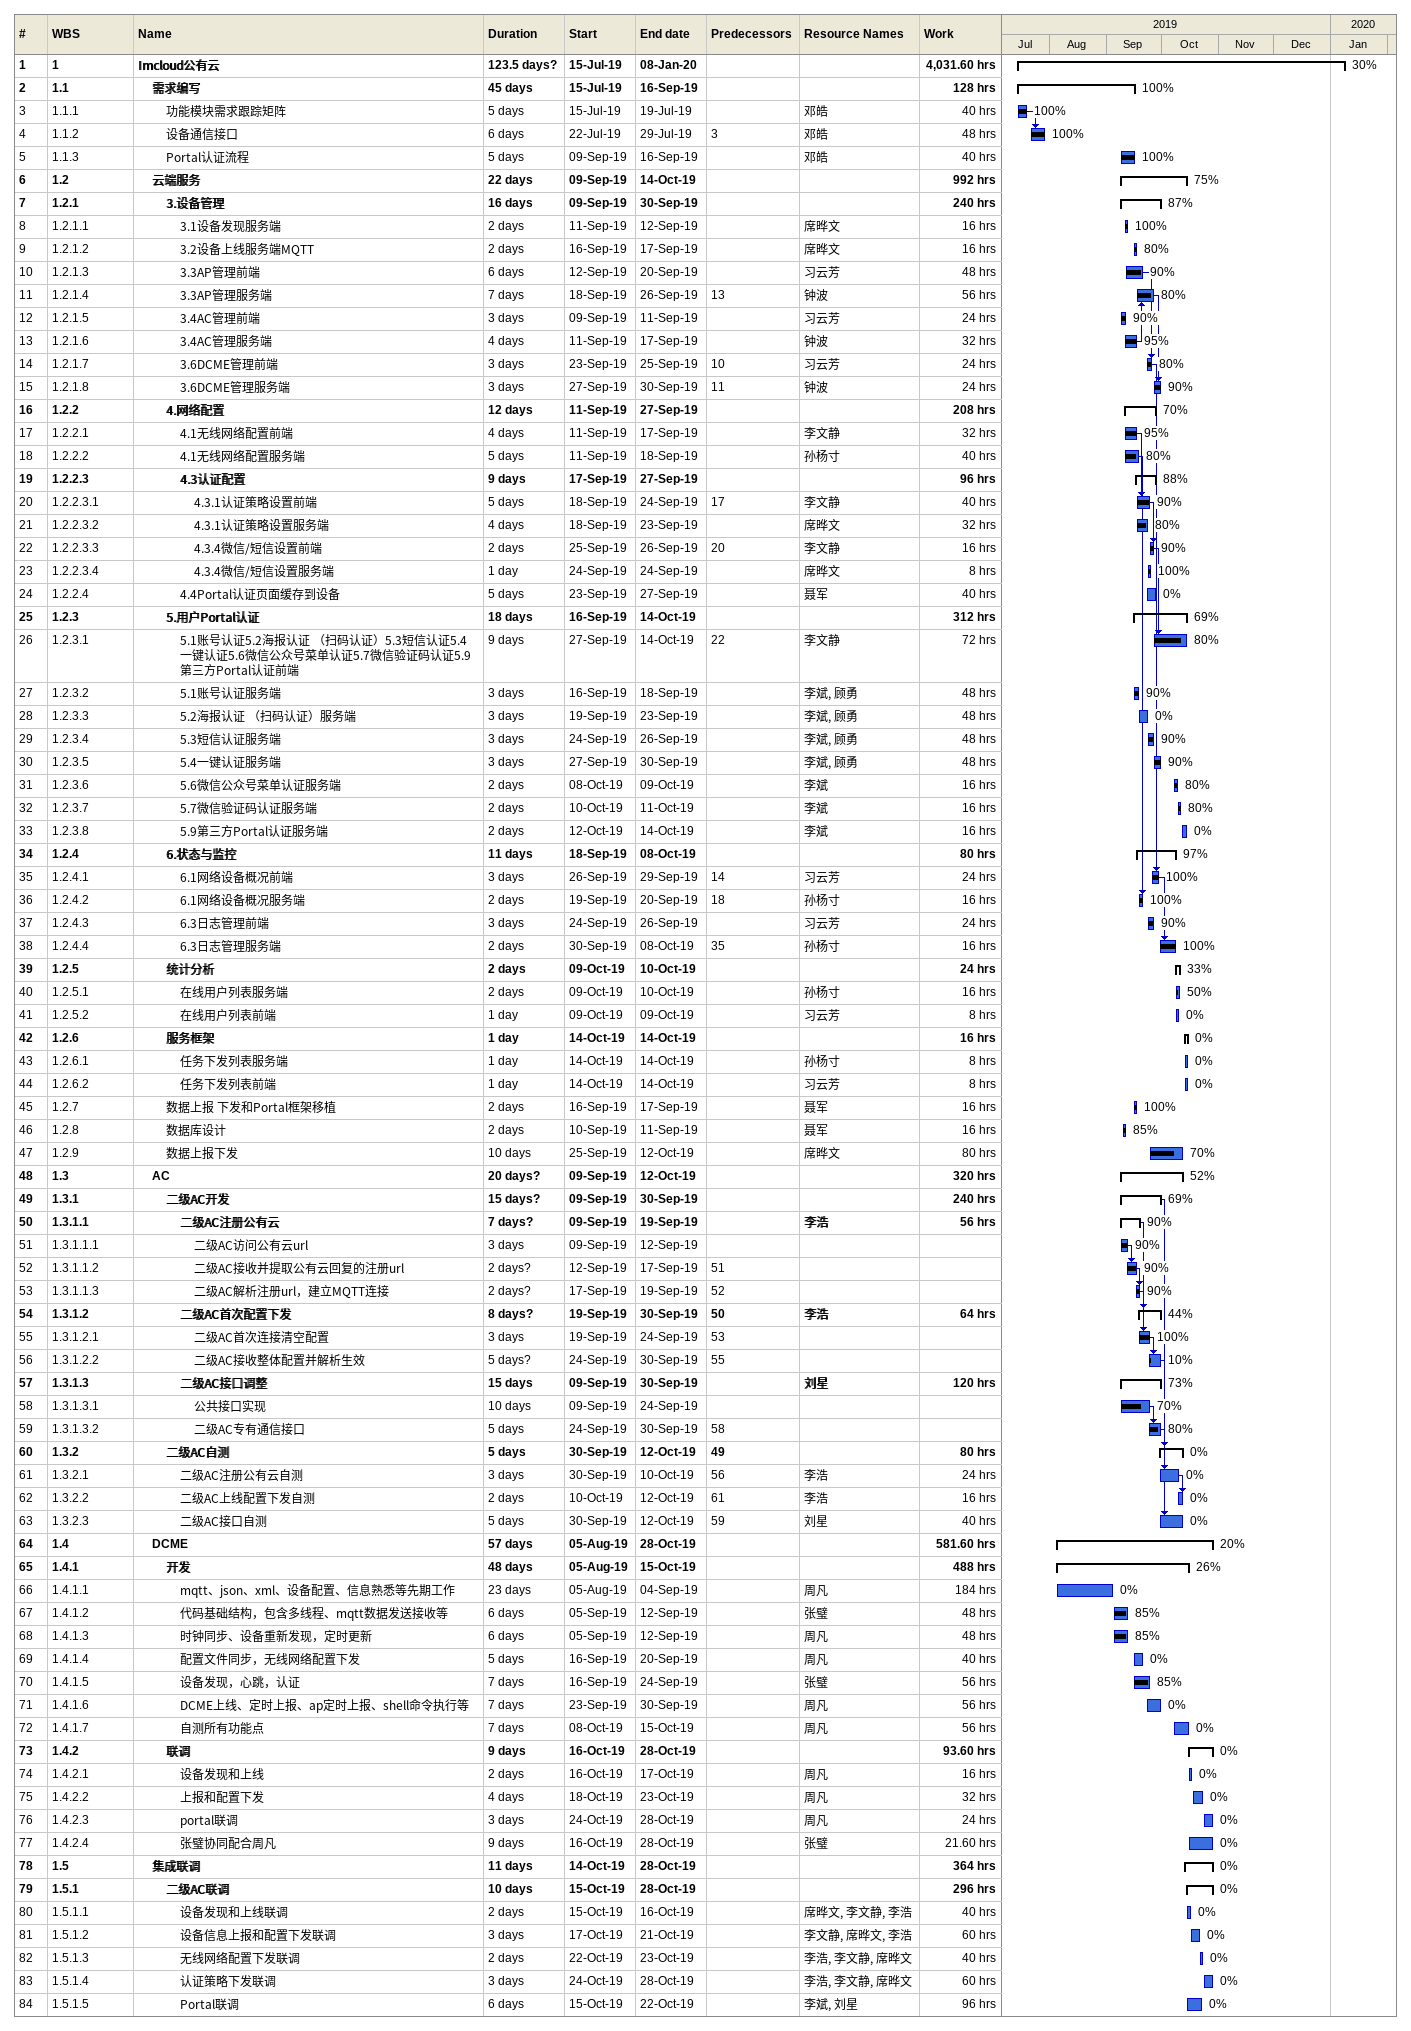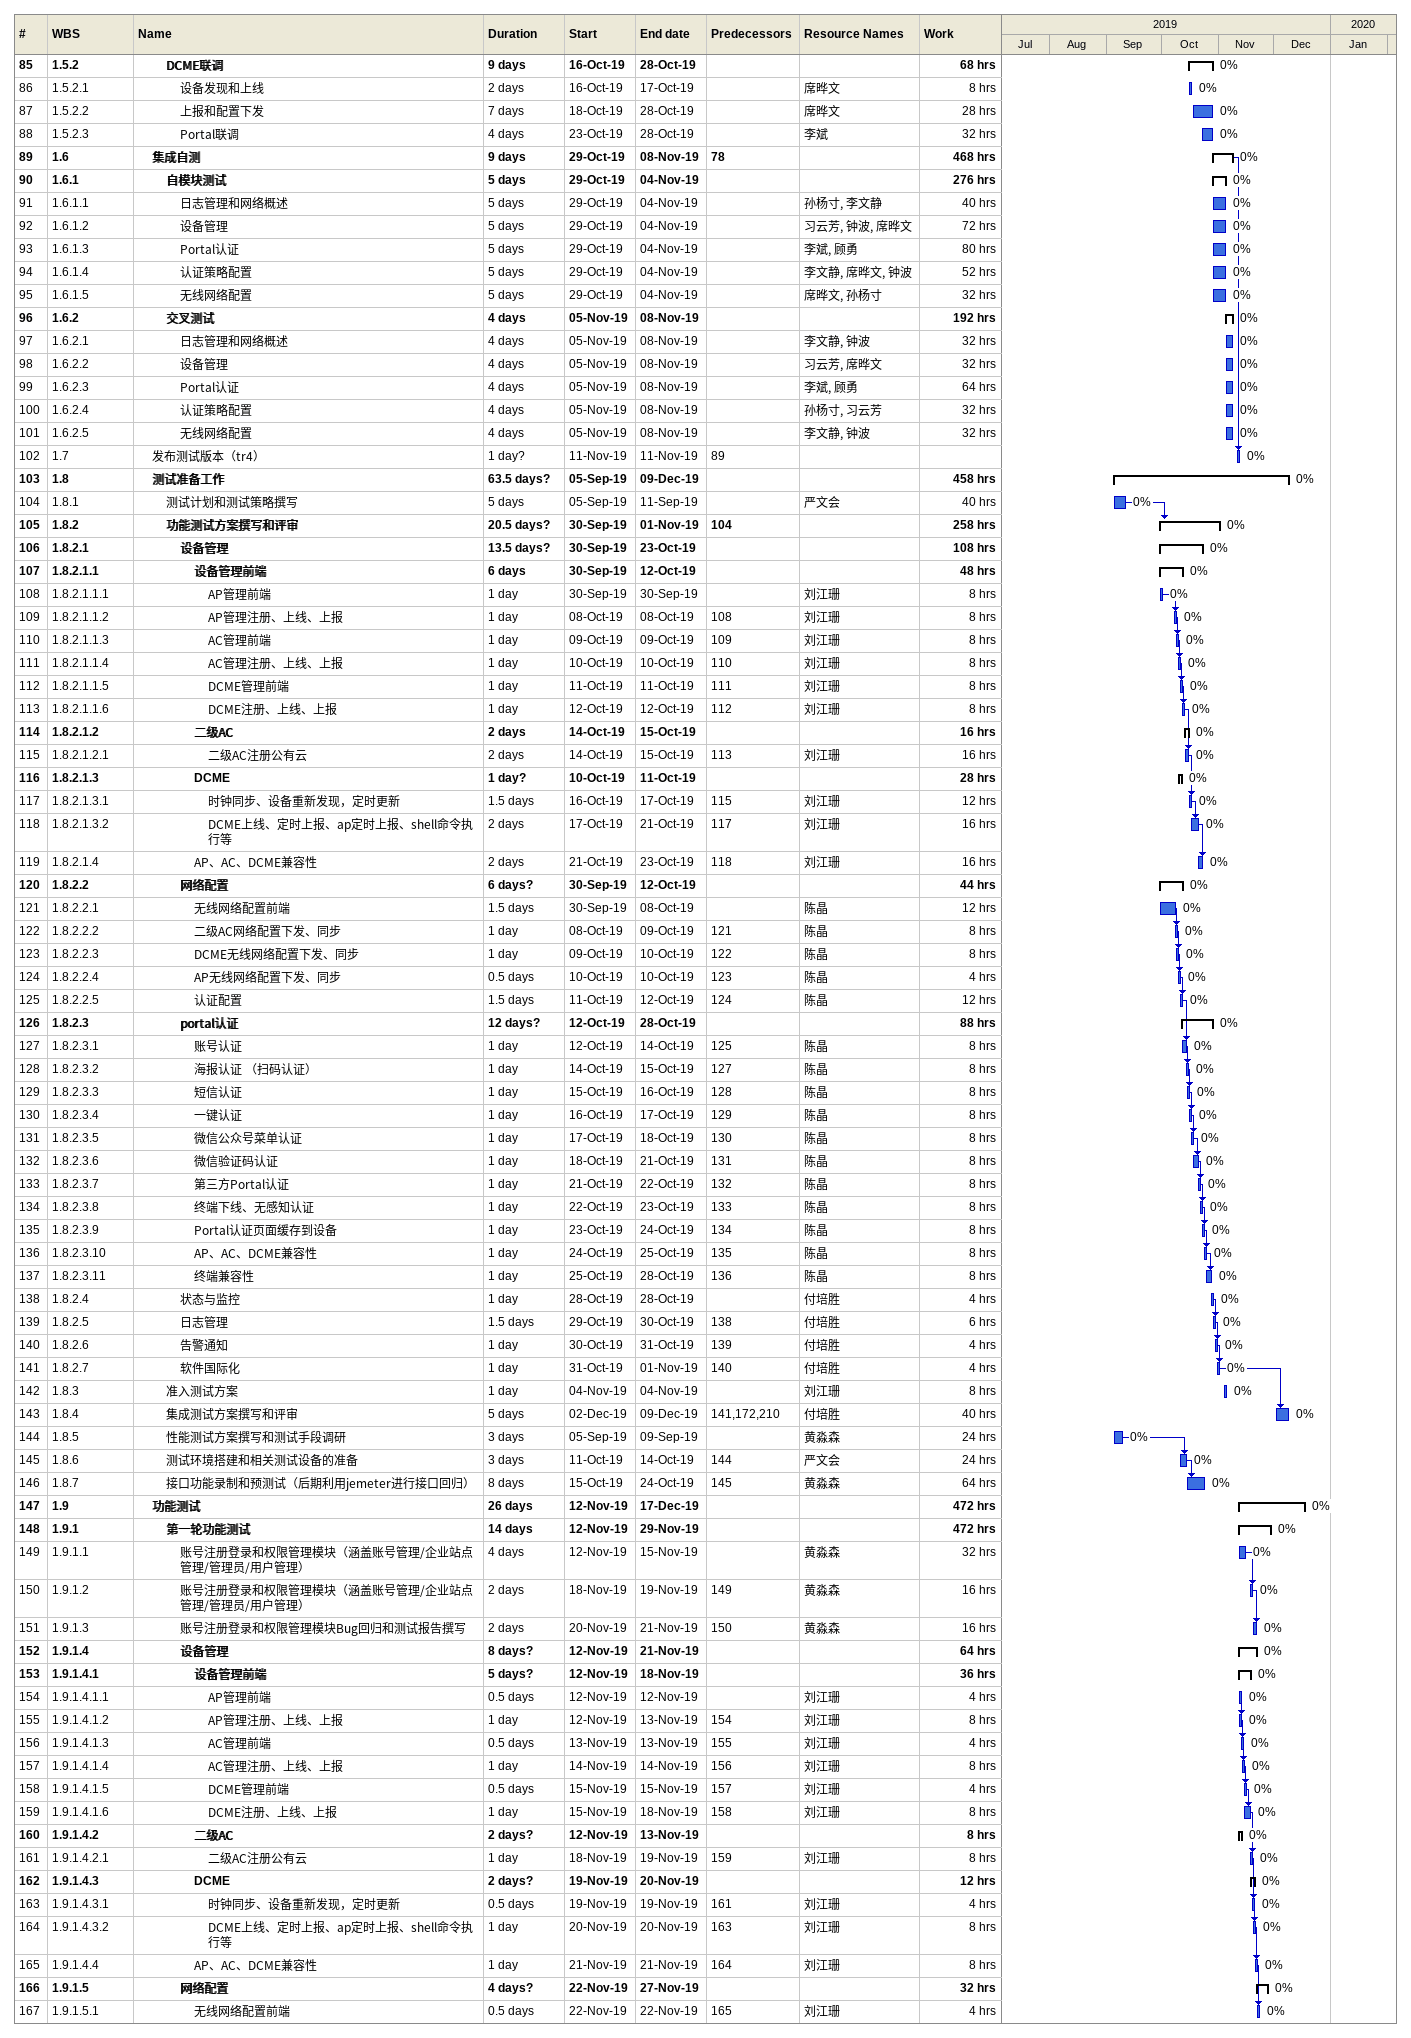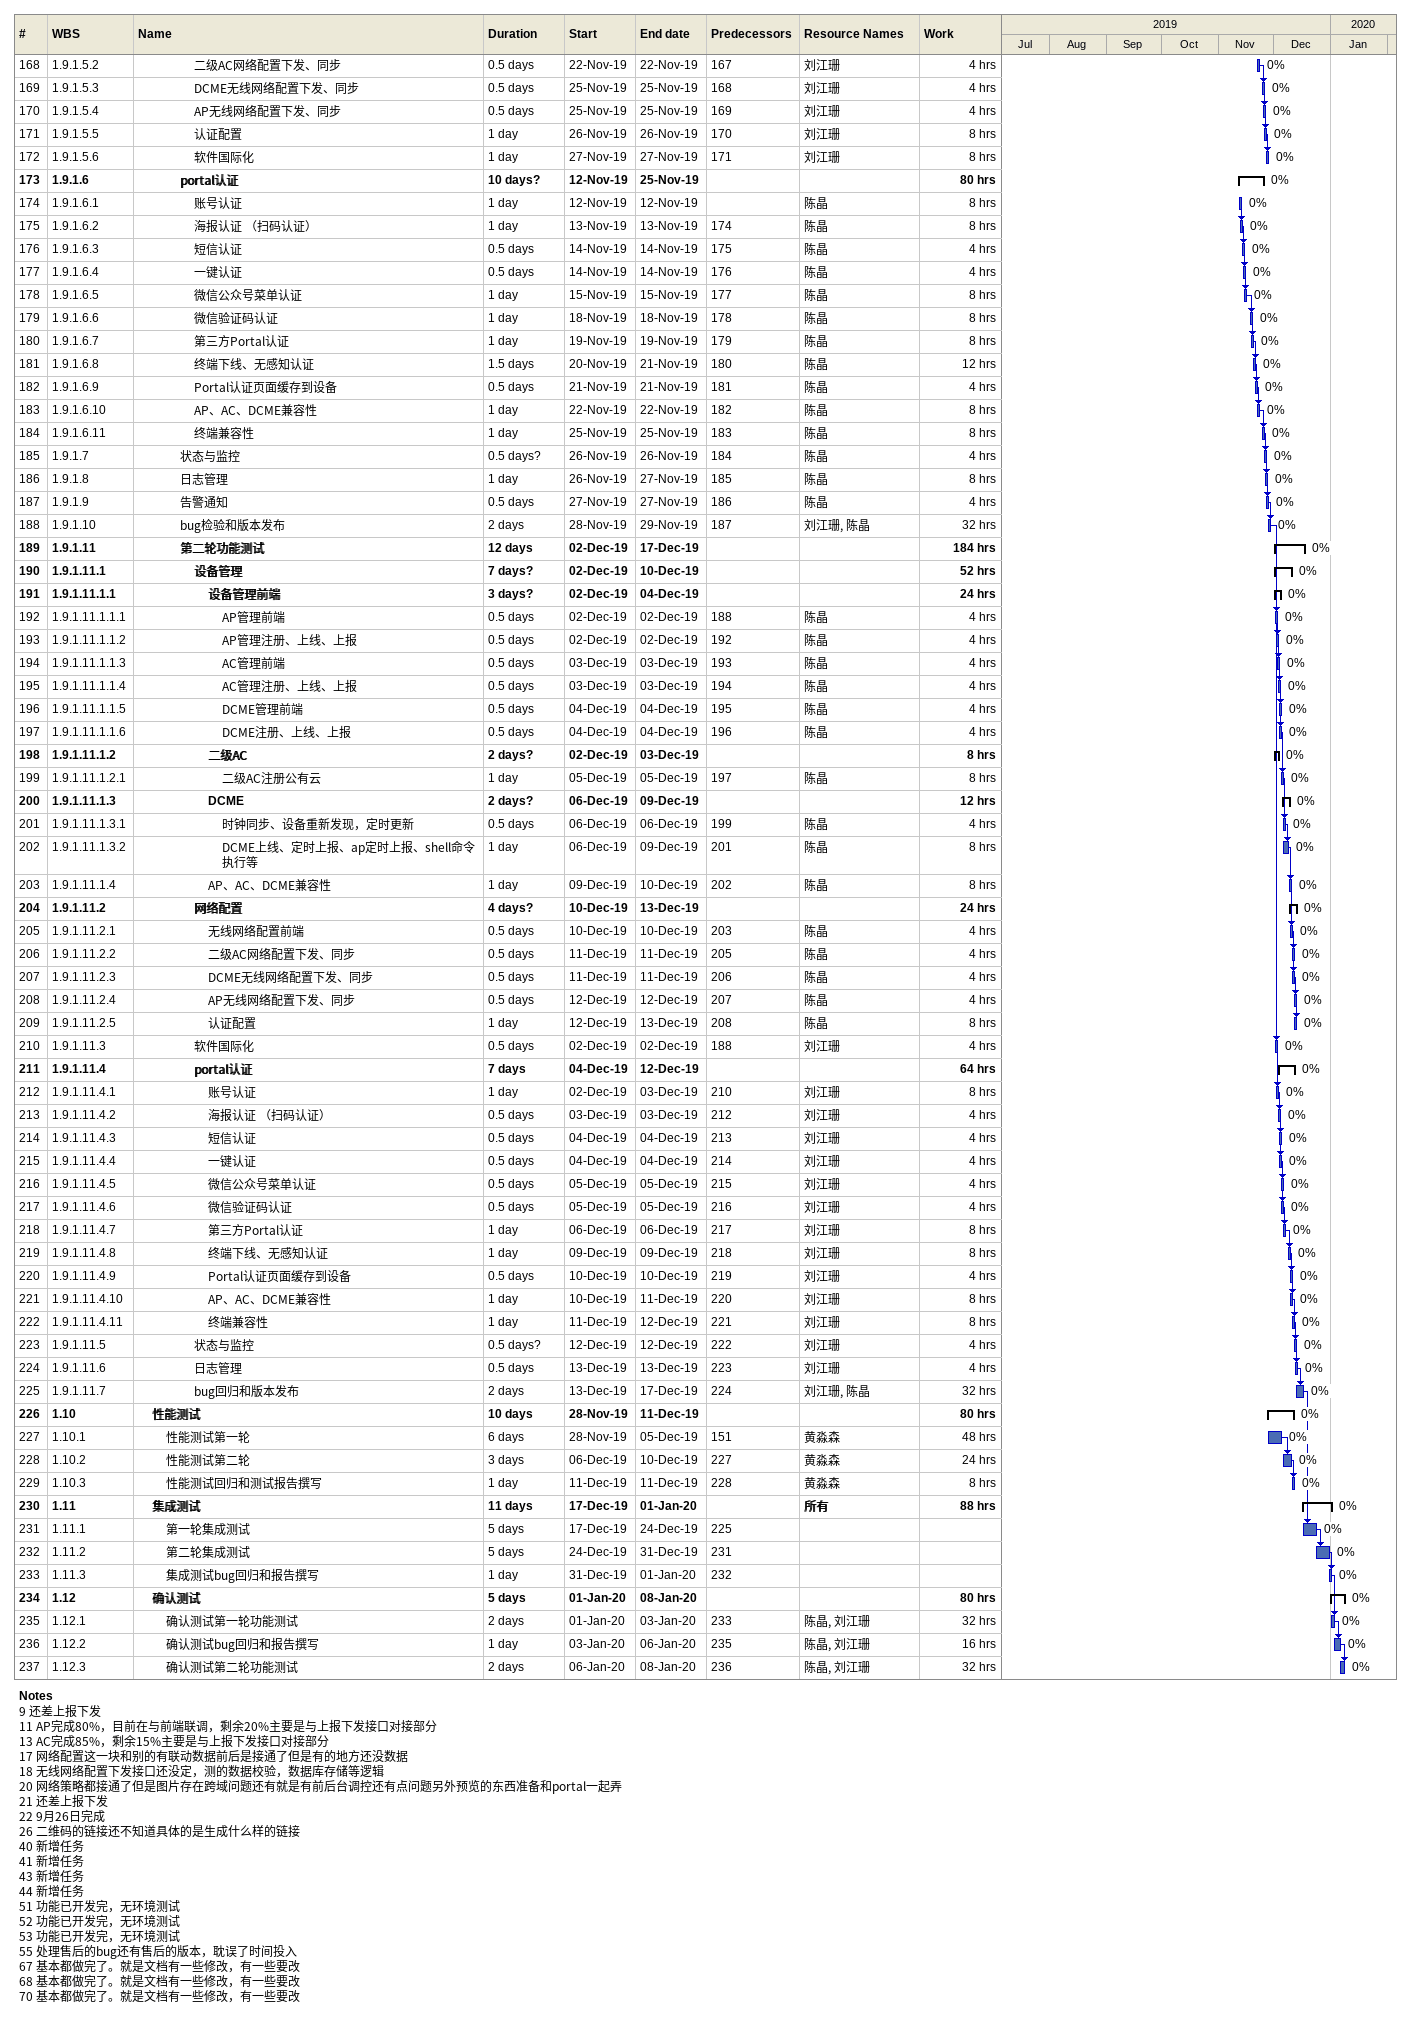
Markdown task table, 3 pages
| ID | WBS | Task | Duration | Start | Finish | Predecessors | Resources | % complete | Work (h) |
|---|---|---|---|---|---|---|---|---|---|
| 1 | 1 | **Imcloud公有云** | 123.5d? | 2019-07-15 | 2020-01-08 |  |  | 30 | 4031.60 |
| 2 | 1.1 | **需求编写** | 45d | 2019-07-15 | 2019-09-16 |  |  | 100 | 128 |
| 3 | 1.1.1 | 功能模块需求跟踪矩阵 | 5d | 2019-07-15 | 2019-07-19 |  | 邓皓 | 100 | 40 |
| 4 | 1.1.2 | 设备通信接口 | 6d | 2019-07-22 | 2019-07-29 | 3 | 邓皓 | 100 | 48 |
| 5 | 1.1.3 | Portal认证流程 | 5d | 2019-09-09 | 2019-09-16 |  | 邓皓 | 100 | 40 |
| 6 | 1.2 | **云端服务** | 22d | 2019-09-09 | 2019-10-14 |  |  | 75 | 992 |
| 7 | 1.2.1 | **3.设备管理** | 16d | 2019-09-09 | 2019-09-30 |  |  | 87 | 240 |
| 8 | 1.2.1.1 | 3.1设备发现服务端 | 2d | 2019-09-11 | 2019-09-12 |  | 席晔文 | 100 | 16 |
| 9 | 1.2.1.2 | 3.2设备上线服务端MQTT | 2d | 2019-09-16 | 2019-09-17 |  | 席晔文 | 80 | 16 |
| 10 | 1.2.1.3 | 3.3AP管理前端 | 6d | 2019-09-12 | 2019-09-20 |  | 习云芳 | 90 | 48 |
| 11 | 1.2.1.4 | 3.3AP管理服务端 | 7d | 2019-09-18 | 2019-09-26 | 13 | 钟波 | 80 | 56 |
| 12 | 1.2.1.5 | 3.4AC管理前端 | 3d | 2019-09-09 | 2019-09-11 |  | 习云芳 | 90 | 24 |
| 13 | 1.2.1.6 | 3.4AC管理服务端 | 4d | 2019-09-11 | 2019-09-17 |  | 钟波 | 95 | 32 |
| 14 | 1.2.1.7 | 3.6DCME管理前端 | 3d | 2019-09-23 | 2019-09-25 | 10 | 习云芳 | 80 | 24 |
| 15 | 1.2.1.8 | 3.6DCME管理服务端 | 3d | 2019-09-27 | 2019-09-30 | 11 | 钟波 | 90 | 24 |
| 16 | 1.2.2 | **4.网络配置** | 12d | 2019-09-11 | 2019-09-27 |  |  | 70 | 208 |
| 17 | 1.2.2.1 | 4.1无线网络配置前端 | 4d | 2019-09-11 | 2019-09-17 |  | 李文静 | 95 | 32 |
| 18 | 1.2.2.2 | 4.1无线网络配置服务端 | 5d | 2019-09-11 | 2019-09-18 |  | 孙杨寸 | 80 | 40 |
| 19 | 1.2.2.3 | **4.3认证配置** | 9d | 2019-09-17 | 2019-09-27 |  |  | 88 | 96 |
| 20 | 1.2.2.3.1 | 4.3.1认证策略设置前端 | 5d | 2019-09-18 | 2019-09-24 | 17 | 李文静 | 90 | 40 |
| 21 | 1.2.2.3.2 | 4.3.1认证策略设置服务端 | 4d | 2019-09-18 | 2019-09-23 |  | 席晔文 | 80 | 32 |
| 22 | 1.2.2.3.3 | 4.3.4微信/短信设置前端 | 2d | 2019-09-25 | 2019-09-26 | 20 | 李文静 | 90 | 16 |
| 23 | 1.2.2.3.4 | 4.3.4微信/短信设置服务端 | 1d | 2019-09-24 | 2019-09-24 |  | 席晔文 | 100 | 8 |
| 24 | 1.2.2.4 | 4.4Portal认证页面缓存到设备 | 5d | 2019-09-23 | 2019-09-27 |  | 聂军 | 0 | 40 |
| 25 | 1.2.3 | **5.用户Portal认证** | 18d | 2019-09-16 | 2019-10-14 |  |  | 69 | 312 |
| 26 | 1.2.3.1 | 5.1账号认证5.2海报认证 （扫码认证）5.3短信认证5.4一键认证5.6微信公众号菜单认证5.7微信验证码认证5.9第三方Portal认证前端 | 9d | 2019-09-27 | 2019-10-14 | 22 | 李文静 | 80 | 72 |
| 27 | 1.2.3.2 | 5.1账号认证服务端 | 3d | 2019-09-16 | 2019-09-18 |  | 李斌, 顾勇 | 90 | 48 |
| 28 | 1.2.3.3 | 5.2海报认证 （扫码认证）服务端 | 3d | 2019-09-19 | 2019-09-23 |  | 李斌, 顾勇 | 0 | 48 |
| 29 | 1.2.3.4 | 5.3短信认证服务端 | 3d | 2019-09-24 | 2019-09-26 |  | 李斌, 顾勇 | 90 | 48 |
| 30 | 1.2.3.5 | 5.4一键认证服务端 | 3d | 2019-09-27 | 2019-09-30 |  | 李斌, 顾勇 | 90 | 48 |
| 31 | 1.2.3.6 | 5.6微信公众号菜单认证服务端 | 2d | 2019-10-08 | 2019-10-09 |  | 李斌 | 80 | 16 |
| 32 | 1.2.3.7 | 5.7微信验证码认证服务端 | 2d | 2019-10-10 | 2019-10-11 |  | 李斌 | 80 | 16 |
| 33 | 1.2.3.8 | 5.9第三方Portal认证服务端 | 2d | 2019-10-12 | 2019-10-14 |  | 李斌 | 0 | 16 |
| 34 | 1.2.4 | **6.状态与监控** | 11d | 2019-09-18 | 2019-10-08 |  |  | 97 | 80 |
| 35 | 1.2.4.1 | 6.1网络设备概况前端 | 3d | 2019-09-26 | 2019-09-29 | 14 | 习云芳 | 100 | 24 |
| 36 | 1.2.4.2 | 6.1网络设备概况服务端 | 2d | 2019-09-19 | 2019-09-20 | 18 | 孙杨寸 | 100 | 16 |
| 37 | 1.2.4.3 | 6.3日志管理前端 | 3d | 2019-09-24 | 2019-09-26 |  | 习云芳 | 90 | 24 |
| 38 | 1.2.4.4 | 6.3日志管理服务端 | 2d | 2019-09-30 | 2019-10-08 | 35 | 孙杨寸 | 100 | 16 |
| 39 | 1.2.5 | **统计分析** | 2d | 2019-10-09 | 2019-10-10 |  |  | 33 | 24 |
| 40 | 1.2.5.1 | 在线用户列表服务端 | 2d | 2019-10-09 | 2019-10-10 |  | 孙杨寸 | 50 | 16 |
| 41 | 1.2.5.2 | 在线用户列表前端 | 1d | 2019-10-09 | 2019-10-09 |  | 习云芳 | 0 | 8 |
| 42 | 1.2.6 | **服务框架** | 1d | 2019-10-14 | 2019-10-14 |  |  | 0 | 16 |
| 43 | 1.2.6.1 | 任务下发列表服务端 | 1d | 2019-10-14 | 2019-10-14 |  | 孙杨寸 | 0 | 8 |
| 44 | 1.2.6.2 | 任务下发列表前端 | 1d | 2019-10-14 | 2019-10-14 |  | 习云芳 | 0 | 8 |
| 45 | 1.2.7 | 数据上报 下发和Portal框架移植 | 2d | 2019-09-16 | 2019-09-17 |  | 聂军 | 100 | 16 |
| 46 | 1.2.8 | 数据库设计 | 2d | 2019-09-10 | 2019-09-11 |  | 聂军 | 85 | 16 |
| 47 | 1.2.9 | 数据上报下发 | 10d | 2019-09-25 | 2019-10-12 |  | 席晔文 | 70 | 80 |
| 48 | 1.3 | **AC** | 20d? | 2019-09-09 | 2019-10-12 |  |  | 52 | 320 |
| 49 | 1.3.1 | **二级AC开发** | 15d? | 2019-09-09 | 2019-09-30 |  |  | 69 | 240 |
| 50 | 1.3.1.1 | **二级AC注册公有云** | 7d? | 2019-09-09 | 2019-09-19 |  | 李浩 | 90 | 56 |
| 51 | 1.3.1.1.1 | 二级AC访问公有云url | 3d | 2019-09-09 | 2019-09-12 |  |  | 90 |  |
| 52 | 1.3.1.1.2 | 二级AC接收并提取公有云回复的注册url | 2d? | 2019-09-12 | 2019-09-17 | 51 |  | 90 |  |
| 53 | 1.3.1.1.3 | 二级AC解析注册url，建立MQTT连接 | 2d? | 2019-09-17 | 2019-09-19 | 52 |  | 90 |  |
| 54 | 1.3.1.2 | **二级AC首次配置下发** | 8d? | 2019-09-19 | 2019-09-30 | 50 | 李浩 | 44 | 64 |
| 55 | 1.3.1.2.1 | 二级AC首次连接清空配置 | 3d | 2019-09-19 | 2019-09-24 | 53 |  | 100 |  |
| 56 | 1.3.1.2.2 | 二级AC接收整体配置并解析生效 | 5d? | 2019-09-24 | 2019-09-30 | 55 |  | 10 |  |
| 57 | 1.3.1.3 | **二级AC接口调整** | 15d | 2019-09-09 | 2019-09-30 |  | 刘星 | 73 | 120 |
| 58 | 1.3.1.3.1 | 公共接口实现 | 10d | 2019-09-09 | 2019-09-24 |  |  | 70 |  |
| 59 | 1.3.1.3.2 | 二级AC专有通信接口 | 5d | 2019-09-24 | 2019-09-30 | 58 |  | 80 |  |
| 60 | 1.3.2 | **二级AC自测** | 5d | 2019-09-30 | 2019-10-12 | 49 |  | 0 | 80 |
| 61 | 1.3.2.1 | 二级AC注册公有云自测 | 3d | 2019-09-30 | 2019-10-10 | 56 | 李浩 | 0 | 24 |
| 62 | 1.3.2.2 | 二级AC上线配置下发自测 | 2d | 2019-10-10 | 2019-10-12 | 61 | 李浩 | 0 | 16 |
| 63 | 1.3.2.3 | 二级AC接口自测 | 5d | 2019-09-30 | 2019-10-12 | 59 | 刘星 | 0 | 40 |
| 64 | 1.4 | **DCME** | 57d | 2019-08-05 | 2019-10-28 |  |  | 20 | 581.60 |
| 65 | 1.4.1 | **开发** | 48d | 2019-08-05 | 2019-10-15 |  |  | 26 | 488 |
| 66 | 1.4.1.1 | mqtt、json、xml、设备配置、信息熟悉等先期工作 | 23d | 2019-08-05 | 2019-09-04 |  | 周凡 | 0 | 184 |
| 67 | 1.4.1.2 | 代码基础结构，包含多线程、mqtt数据发送接收等 | 6d | 2019-09-05 | 2019-09-12 |  | 张璧 | 85 | 48 |
| 68 | 1.4.1.3 | 时钟同步、设备重新发现，定时更新 | 6d | 2019-09-05 | 2019-09-12 |  | 周凡 | 85 | 48 |
| 69 | 1.4.1.4 | 配置文件同步，无线网络配置下发 | 5d | 2019-09-16 | 2019-09-20 |  | 周凡 | 0 | 40 |
| 70 | 1.4.1.5 | 设备发现，心跳，认证 | 7d | 2019-09-16 | 2019-09-24 |  | 张璧 | 85 | 56 |
| 71 | 1.4.1.6 | DCME上线、定时上报、ap定时上报、shell命令执行等 | 7d | 2019-09-23 | 2019-09-30 |  | 周凡 | 0 | 56 |
| 72 | 1.4.1.7 | 自测所有功能点 | 7d | 2019-10-08 | 2019-10-15 |  | 周凡 | 0 | 56 |
| 73 | 1.4.2 | **联调** | 9d | 2019-10-16 | 2019-10-28 |  |  | 0 | 93.60 |
| 74 | 1.4.2.1 | 设备发现和上线 | 2d | 2019-10-16 | 2019-10-17 |  | 周凡 | 0 | 16 |
| 75 | 1.4.2.2 | 上报和配置下发 | 4d | 2019-10-18 | 2019-10-23 |  | 周凡 | 0 | 32 |
| 76 | 1.4.2.3 | portal联调 | 3d | 2019-10-24 | 2019-10-28 |  | 周凡 | 0 | 24 |
| 77 | 1.4.2.4 | 张璧协同配合周凡 | 9d | 2019-10-16 | 2019-10-28 |  | 张璧 | 0 | 21.60 |
| 78 | 1.5 | **集成联调** | 11d | 2019-10-14 | 2019-10-28 |  |  | 0 | 364 |
| 79 | 1.5.1 | **二级AC联调** | 10d | 2019-10-15 | 2019-10-28 |  |  | 0 | 296 |
| 80 | 1.5.1.1 | 设备发现和上线联调 | 2d | 2019-10-15 | 2019-10-16 |  | 席晔文, 李文静, 李浩 | 0 | 40 |
| 81 | 1.5.1.2 | 设备信息上报和配置下发联调 | 3d | 2019-10-17 | 2019-10-21 |  | 李文静, 席晔文, 李浩 | 0 | 60 |
| 82 | 1.5.1.3 | 无线网络配置下发联调 | 2d | 2019-10-22 | 2019-10-23 |  | 李浩, 李文静, 席晔文 | 0 | 40 |
| 83 | 1.5.1.4 | 认证策略下发联调 | 3d | 2019-10-24 | 2019-10-28 |  | 李浩, 李文静, 席晔文 | 0 | 60 |
| 84 | 1.5.1.5 | Portal联调 | 6d | 2019-10-15 | 2019-10-22 |  | 李斌, 刘星 | 0 | 96 |
| 85 | 1.5.2 | **DCME联调** | 9d | 2019-10-16 | 2019-10-28 |  |  | 0 | 68 |
| 86 | 1.5.2.1 | 设备发现和上线 | 2d | 2019-10-16 | 2019-10-17 |  | 席晔文 | 0 | 8 |
| 87 | 1.5.2.2 | 上报和配置下发 | 7d | 2019-10-18 | 2019-10-28 |  | 席晔文 | 0 | 28 |
| 88 | 1.5.2.3 | Portal联调 | 4d | 2019-10-23 | 2019-10-28 |  | 李斌 | 0 | 32 |
| 89 | 1.6 | **集成自测** | 9d | 2019-10-29 | 2019-11-08 | 78 |  | 0 | 468 |
| 90 | 1.6.1 | **自模块测试** | 5d | 2019-10-29 | 2019-11-04 |  |  | 0 | 276 |
| 91 | 1.6.1.1 | 日志管理和网络概述 | 5d | 2019-10-29 | 2019-11-04 |  | 孙杨寸, 李文静 | 0 | 40 |
| 92 | 1.6.1.2 | 设备管理 | 5d | 2019-10-29 | 2019-11-04 |  | 习云芳, 钟波, 席晔文 | 0 | 72 |
| 93 | 1.6.1.3 | Portal认证 | 5d | 2019-10-29 | 2019-11-04 |  | 李斌, 顾勇 | 0 | 80 |
| 94 | 1.6.1.4 | 认证策略配置 | 5d | 2019-10-29 | 2019-11-04 |  | 李文静, 席晔文, 钟波 | 0 | 52 |
| 95 | 1.6.1.5 | 无线网络配置 | 5d | 2019-10-29 | 2019-11-04 |  | 席晔文, 孙杨寸 | 0 | 32 |
| 96 | 1.6.2 | **交叉测试** | 4d | 2019-11-05 | 2019-11-08 |  |  | 0 | 192 |
| 97 | 1.6.2.1 | 日志管理和网络概述 | 4d | 2019-11-05 | 2019-11-08 |  | 李文静, 钟波 | 0 | 32 |
| 98 | 1.6.2.2 | 设备管理 | 4d | 2019-11-05 | 2019-11-08 |  | 习云芳, 席晔文 | 0 | 32 |
| 99 | 1.6.2.3 | Portal认证 | 4d | 2019-11-05 | 2019-11-08 |  | 李斌, 顾勇 | 0 | 64 |
| 100 | 1.6.2.4 | 认证策略配置 | 4d | 2019-11-05 | 2019-11-08 |  | 孙杨寸, 习云芳 | 0 | 32 |
| 101 | 1.6.2.5 | 无线网络配置 | 4d | 2019-11-05 | 2019-11-08 |  | 李文静, 钟波 | 0 | 32 |
| 102 | 1.7 | 发布测试版本（tr4） | 1d? | 2019-11-11 | 2019-11-11 | 89 |  | 0 |  |
| 103 | 1.8 | **测试准备工作** | 63.5d? | 2019-09-05 | 2019-12-09 |  |  | 0 | 458 |
| 104 | 1.8.1 | 测试计划和测试策略撰写 | 5d | 2019-09-05 | 2019-09-11 |  | 严文会 | 0 | 40 |
| 105 | 1.8.2 | **功能测试方案撰写和评审** | 20.5d? | 2019-09-30 | 2019-11-01 | 104 |  | 0 | 258 |
| 106 | 1.8.2.1 | **设备管理** | 13.5d? | 2019-09-30 | 2019-10-23 |  |  | 0 | 108 |
| 107 | 1.8.2.1.1 | **设备管理前端** | 6d | 2019-09-30 | 2019-10-12 |  |  | 0 | 48 |
| 108 | 1.8.2.1.1.1 | AP管理前端 | 1d | 2019-09-30 | 2019-09-30 |  | 刘江珊 | 0 | 8 |
| 109 | 1.8.2.1.1.2 | AP管理注册、上线、上报 | 1d | 2019-10-08 | 2019-10-08 | 108 | 刘江珊 | 0 | 8 |
| 110 | 1.8.2.1.1.3 | AC管理前端 | 1d | 2019-10-09 | 2019-10-09 | 109 | 刘江珊 | 0 | 8 |
| 111 | 1.8.2.1.1.4 | AC管理注册、上线、上报 | 1d | 2019-10-10 | 2019-10-10 | 110 | 刘江珊 | 0 | 8 |
| 112 | 1.8.2.1.1.5 | DCME管理前端 | 1d | 2019-10-11 | 2019-10-11 | 111 | 刘江珊 | 0 | 8 |
| 113 | 1.8.2.1.1.6 | DCME注册、上线、上报 | 1d | 2019-10-12 | 2019-10-12 | 112 | 刘江珊 | 0 | 8 |
| 114 | 1.8.2.1.2 | **二级AC** | 2d | 2019-10-14 | 2019-10-15 |  |  | 0 | 16 |
| 115 | 1.8.2.1.2.1 | 二级AC注册公有云 | 2d | 2019-10-14 | 2019-10-15 | 113 | 刘江珊 | 0 | 16 |
| 116 | 1.8.2.1.3 | **DCME** | 1d? | 2019-10-10 | 2019-10-11 |  |  | 0 | 28 |
| 117 | 1.8.2.1.3.1 | 时钟同步、设备重新发现，定时更新 | 1.5d | 2019-10-16 | 2019-10-17 | 115 | 刘江珊 | 0 | 12 |
| 118 | 1.8.2.1.3.2 | DCME上线、定时上报、ap定时上报、shell命令执行等 | 2d | 2019-10-17 | 2019-10-21 | 117 | 刘江珊 | 0 | 16 |
| 119 | 1.8.2.1.4 | AP、AC、DCME兼容性 | 2d | 2019-10-21 | 2019-10-23 | 118 | 刘江珊 | 0 | 16 |
| 120 | 1.8.2.2 | **网络配置** | 6d? | 2019-09-30 | 2019-10-12 |  |  | 0 | 44 |
| 121 | 1.8.2.2.1 | 无线网络配置前端 | 1.5d | 2019-09-30 | 2019-10-08 |  | 陈晶 | 0 | 12 |
| 122 | 1.8.2.2.2 | 二级AC网络配置下发、同步 | 1d | 2019-10-08 | 2019-10-09 | 121 | 陈晶 | 0 | 8 |
| 123 | 1.8.2.2.3 | DCME无线网络配置下发、同步 | 1d | 2019-10-09 | 2019-10-10 | 122 | 陈晶 | 0 | 8 |
| 124 | 1.8.2.2.4 | AP无线网络配置下发、同步 | 0.5d | 2019-10-10 | 2019-10-10 | 123 | 陈晶 | 0 | 4 |
| 125 | 1.8.2.2.5 | 认证配置 | 1.5d | 2019-10-11 | 2019-10-12 | 124 | 陈晶 | 0 | 12 |
| 126 | 1.8.2.3 | **portal认证** | 12d? | 2019-10-12 | 2019-10-28 |  |  | 0 | 88 |
| 127 | 1.8.2.3.1 | 账号认证 | 1d | 2019-10-12 | 2019-10-14 | 125 | 陈晶 | 0 | 8 |
| 128 | 1.8.2.3.2 | 海报认证 （扫码认证） | 1d | 2019-10-14 | 2019-10-15 | 127 | 陈晶 | 0 | 8 |
| 129 | 1.8.2.3.3 | 短信认证 | 1d | 2019-10-15 | 2019-10-16 | 128 | 陈晶 | 0 | 8 |
| 130 | 1.8.2.3.4 | 一键认证 | 1d | 2019-10-16 | 2019-10-17 | 129 | 陈晶 | 0 | 8 |
| 131 | 1.8.2.3.5 | 微信公众号菜单认证 | 1d | 2019-10-17 | 2019-10-18 | 130 | 陈晶 | 0 | 8 |
| 132 | 1.8.2.3.6 | 微信验证码认证 | 1d | 2019-10-18 | 2019-10-21 | 131 | 陈晶 | 0 | 8 |
| 133 | 1.8.2.3.7 | 第三方Portal认证 | 1d | 2019-10-21 | 2019-10-22 | 132 | 陈晶 | 0 | 8 |
| 134 | 1.8.2.3.8 | 终端下线、无感知认证 | 1d | 2019-10-22 | 2019-10-23 | 133 | 陈晶 | 0 | 8 |
| 135 | 1.8.2.3.9 | Portal认证页面缓存到设备 | 1d | 2019-10-23 | 2019-10-24 | 134 | 陈晶 | 0 | 8 |
| 136 | 1.8.2.3.10 | AP、AC、DCME兼容性 | 1d | 2019-10-24 | 2019-10-25 | 135 | 陈晶 | 0 | 8 |
| 137 | 1.8.2.3.11 | 终端兼容性 | 1d | 2019-10-25 | 2019-10-28 | 136 | 陈晶 | 0 | 8 |
| 138 | 1.8.2.4 | 状态与监控 | 1d | 2019-10-28 | 2019-10-28 |  | 付培胜 | 0 | 4 |
| 139 | 1.8.2.5 | 日志管理 | 1.5d | 2019-10-29 | 2019-10-30 | 138 | 付培胜 | 0 | 6 |
| 140 | 1.8.2.6 | 告警通知 | 1d | 2019-10-30 | 2019-10-31 | 139 | 付培胜 | 0 | 4 |
| 141 | 1.8.2.7 | 软件国际化 | 1d | 2019-10-31 | 2019-11-01 | 140 | 付培胜 | 0 | 4 |
| 142 | 1.8.3 | 准入测试方案 | 1d | 2019-11-04 | 2019-11-04 |  | 刘江珊 | 0 | 8 |
| 143 | 1.8.4 | 集成测试方案撰写和评审 | 5d | 2019-12-02 | 2019-12-09 | 141, 172, 210 | 付培胜 | 0 | 40 |
| 144 | 1.8.5 | 性能测试方案撰写和测试手段调研 | 3d | 2019-09-05 | 2019-09-09 |  | 黄淼森 | 0 | 24 |
| 145 | 1.8.6 | 测试环境搭建和相关测试设备的准备 | 3d | 2019-10-11 | 2019-10-14 | 144 | 严文会 | 0 | 24 |
| 146 | 1.8.7 | 接口功能录制和预测试（后期利用jemeter进行接口回归） | 8d | 2019-10-15 | 2019-10-24 | 145 | 黄淼森 | 0 | 64 |
| 147 | 1.9 | **功能测试** | 26d | 2019-11-12 | 2019-12-17 |  |  | 0 | 472 |
| 148 | 1.9.1 | **第一轮功能测试** | 14d | 2019-11-12 | 2019-11-29 |  |  | 0 | 472 |
| 149 | 1.9.1.1 | 账号注册登录和权限管理模块（涵盖账号管理/企业站点管理/管理员/用户管理） | 4d | 2019-11-12 | 2019-11-15 |  | 黄淼森 | 0 | 32 |
| 150 | 1.9.1.2 | 账号注册登录和权限管理模块（涵盖账号管理/企业站点管理/管理员/用户管理） | 2d | 2019-11-18 | 2019-11-19 | 149 | 黄淼森 | 0 | 16 |
| 151 | 1.9.1.3 | 账号注册登录和权限管理模块Bug回归和测试报告撰写 | 2d | 2019-11-20 | 2019-11-21 | 150 | 黄淼森 | 0 | 16 |
| 152 | 1.9.1.4 | **设备管理** | 8d? | 2019-11-12 | 2019-11-21 |  |  | 0 | 64 |
| 153 | 1.9.1.4.1 | **设备管理前端** | 5d? | 2019-11-12 | 2019-11-18 |  |  | 0 | 36 |
| 154 | 1.9.1.4.1.1 | AP管理前端 | 0.5d | 2019-11-12 | 2019-11-12 |  | 刘江珊 | 0 | 4 |
| 155 | 1.9.1.4.1.2 | AP管理注册、上线、上报 | 1d | 2019-11-12 | 2019-11-13 | 154 | 刘江珊 | 0 | 8 |
| 156 | 1.9.1.4.1.3 | AC管理前端 | 0.5d | 2019-11-13 | 2019-11-13 | 155 | 刘江珊 | 0 | 4 |
| 157 | 1.9.1.4.1.4 | AC管理注册、上线、上报 | 1d | 2019-11-14 | 2019-11-14 | 156 | 刘江珊 | 0 | 8 |
| 158 | 1.9.1.4.1.5 | DCME管理前端 | 0.5d | 2019-11-15 | 2019-11-15 | 157 | 刘江珊 | 0 | 4 |
| 159 | 1.9.1.4.1.6 | DCME注册、上线、上报 | 1d | 2019-11-15 | 2019-11-18 | 158 | 刘江珊 | 0 | 8 |
| 160 | 1.9.1.4.2 | **二级AC** | 2d? | 2019-11-12 | 2019-11-13 |  |  | 0 | 8 |
| 161 | 1.9.1.4.2.1 | 二级AC注册公有云 | 1d | 2019-11-18 | 2019-11-19 | 159 | 刘江珊 | 0 | 8 |
| 162 | 1.9.1.4.3 | **DCME** | 2d? | 2019-11-19 | 2019-11-20 |  |  | 0 | 12 |
| 163 | 1.9.1.4.3.1 | 时钟同步、设备重新发现，定时更新 | 0.5d | 2019-11-19 | 2019-11-19 | 161 | 刘江珊 | 0 | 4 |
| 164 | 1.9.1.4.3.2 | DCME上线、定时上报、ap定时上报、shell命令执行等 | 1d | 2019-11-20 | 2019-11-20 | 163 | 刘江珊 | 0 | 8 |
| 165 | 1.9.1.4.4 | AP、AC、DCME兼容性 | 1d | 2019-11-21 | 2019-11-21 | 164 | 刘江珊 | 0 | 8 |
| 166 | 1.9.1.5 | **网络配置** | 4d? | 2019-11-22 | 2019-11-27 |  |  | 0 | 32 |
| 167 | 1.9.1.5.1 | 无线网络配置前端 | 0.5d | 2019-11-22 | 2019-11-22 | 165 | 刘江珊 | 0 | 4 |
| 168 | 1.9.1.5.2 | 二级AC网络配置下发、同步 | 0.5d | 2019-11-22 | 2019-11-22 | 167 | 刘江珊 | 0 | 4 |
| 169 | 1.9.1.5.3 | DCME无线网络配置下发、同步 | 0.5d | 2019-11-25 | 2019-11-25 | 168 | 刘江珊 | 0 | 4 |
| 170 | 1.9.1.5.4 | AP无线网络配置下发、同步 | 0.5d | 2019-11-25 | 2019-11-25 | 169 | 刘江珊 | 0 | 4 |
| 171 | 1.9.1.5.5 | 认证配置 | 1d | 2019-11-26 | 2019-11-26 | 170 | 刘江珊 | 0 | 8 |
| 172 | 1.9.1.5.6 | 软件国际化 | 1d | 2019-11-27 | 2019-11-27 | 171 | 刘江珊 | 0 | 8 |
| 173 | 1.9.1.6 | **portal认证** | 10d? | 2019-11-12 | 2019-11-25 |  |  | 0 | 80 |
| 174 | 1.9.1.6.1 | 账号认证 | 1d | 2019-11-12 | 2019-11-12 |  | 陈晶 | 0 | 8 |
| 175 | 1.9.1.6.2 | 海报认证 （扫码认证） | 1d | 2019-11-13 | 2019-11-13 | 174 | 陈晶 | 0 | 8 |
| 176 | 1.9.1.6.3 | 短信认证 | 0.5d | 2019-11-14 | 2019-11-14 | 175 | 陈晶 | 0 | 4 |
| 177 | 1.9.1.6.4 | 一键认证 | 0.5d | 2019-11-14 | 2019-11-14 | 176 | 陈晶 | 0 | 4 |
| 178 | 1.9.1.6.5 | 微信公众号菜单认证 | 1d | 2019-11-15 | 2019-11-15 | 177 | 陈晶 | 0 | 8 |
| 179 | 1.9.1.6.6 | 微信验证码认证 | 1d | 2019-11-18 | 2019-11-18 | 178 | 陈晶 | 0 | 8 |
| 180 | 1.9.1.6.7 | 第三方Portal认证 | 1d | 2019-11-19 | 2019-11-19 | 179 | 陈晶 | 0 | 8 |
| 181 | 1.9.1.6.8 | 终端下线、无感知认证 | 1.5d | 2019-11-20 | 2019-11-21 | 180 | 陈晶 | 0 | 12 |
| 182 | 1.9.1.6.9 | Portal认证页面缓存到设备 | 0.5d | 2019-11-21 | 2019-11-21 | 181 | 陈晶 | 0 | 4 |
| 183 | 1.9.1.6.10 | AP、AC、DCME兼容性 | 1d | 2019-11-22 | 2019-11-22 | 182 | 陈晶 | 0 | 8 |
| 184 | 1.9.1.6.11 | 终端兼容性 | 1d | 2019-11-25 | 2019-11-25 | 183 | 陈晶 | 0 | 8 |
| 185 | 1.9.1.7 | 状态与监控 | 0.5d? | 2019-11-26 | 2019-11-26 | 184 | 陈晶 | 0 | 4 |
| 186 | 1.9.1.8 | 日志管理 | 1d | 2019-11-26 | 2019-11-27 | 185 | 陈晶 | 0 | 8 |
| 187 | 1.9.1.9 | 告警通知 | 0.5d | 2019-11-27 | 2019-11-27 | 186 | 陈晶 | 0 | 4 |
| 188 | 1.9.1.10 | bug检验和版本发布 | 2d | 2019-11-28 | 2019-11-29 | 187 | 刘江珊, 陈晶 | 0 | 32 |
| 189 | 1.9.1.11 | **第二轮功能测试** | 12d | 2019-12-02 | 2019-12-17 |  |  | 0 | 184 |
| 190 | 1.9.1.11.1 | **设备管理** | 7d? | 2019-12-02 | 2019-12-10 |  |  | 0 | 52 |
| 191 | 1.9.1.11.1.1 | **设备管理前端** | 3d? | 2019-12-02 | 2019-12-04 |  |  | 0 | 24 |
| 192 | 1.9.1.11.1.1.1 | AP管理前端 | 0.5d | 2019-12-02 | 2019-12-02 | 188 | 陈晶 | 0 | 4 |
| 193 | 1.9.1.11.1.1.2 | AP管理注册、上线、上报 | 0.5d | 2019-12-02 | 2019-12-02 | 192 | 陈晶 | 0 | 4 |
| 194 | 1.9.1.11.1.1.3 | AC管理前端 | 0.5d | 2019-12-03 | 2019-12-03 | 193 | 陈晶 | 0 | 4 |
| 195 | 1.9.1.11.1.1.4 | AC管理注册、上线、上报 | 0.5d | 2019-12-03 | 2019-12-03 | 194 | 陈晶 | 0 | 4 |
| 196 | 1.9.1.11.1.1.5 | DCME管理前端 | 0.5d | 2019-12-04 | 2019-12-04 | 195 | 陈晶 | 0 | 4 |
| 197 | 1.9.1.11.1.1.6 | DCME注册、上线、上报 | 0.5d | 2019-12-04 | 2019-12-04 | 196 | 陈晶 | 0 | 4 |
| 198 | 1.9.1.11.1.2 | **二级AC** | 2d? | 2019-12-02 | 2019-12-03 |  |  | 0 | 8 |
| 199 | 1.9.1.11.1.2.1 | 二级AC注册公有云 | 1d | 2019-12-05 | 2019-12-05 | 197 | 陈晶 | 0 | 8 |
| 200 | 1.9.1.11.1.3 | **DCME** | 2d? | 2019-12-06 | 2019-12-09 |  |  | 0 | 12 |
| 201 | 1.9.1.11.1.3.1 | 时钟同步、设备重新发现，定时更新 | 0.5d | 2019-12-06 | 2019-12-06 | 199 | 陈晶 | 0 | 4 |
| 202 | 1.9.1.11.1.3.2 | DCME上线、定时上报、ap定时上报、shell命令执行等 | 1d | 2019-12-06 | 2019-12-09 | 201 | 陈晶 | 0 | 8 |
| 203 | 1.9.1.11.1.4 | AP、AC、DCME兼容性 | 1d | 2019-12-09 | 2019-12-10 | 202 | 陈晶 | 0 | 8 |
| 204 | 1.9.1.11.2 | **网络配置** | 4d? | 2019-12-10 | 2019-12-13 |  |  | 0 | 24 |
| 205 | 1.9.1.11.2.1 | 无线网络配置前端 | 0.5d | 2019-12-10 | 2019-12-10 | 203 | 陈晶 | 0 | 4 |
| 206 | 1.9.1.11.2.2 | 二级AC网络配置下发、同步 | 0.5d | 2019-12-11 | 2019-12-11 | 205 | 陈晶 | 0 | 4 |
| 207 | 1.9.1.11.2.3 | DCME无线网络配置下发、同步 | 0.5d | 2019-12-11 | 2019-12-11 | 206 | 陈晶 | 0 | 4 |
| 208 | 1.9.1.11.2.4 | AP无线网络配置下发、同步 | 0.5d | 2019-12-12 | 2019-12-12 | 207 | 陈晶 | 0 | 4 |
| 209 | 1.9.1.11.2.5 | 认证配置 | 1d | 2019-12-12 | 2019-12-13 | 208 | 陈晶 | 0 | 8 |
| 210 | 1.9.1.11.3 | 软件国际化 | 0.5d | 2019-12-02 | 2019-12-02 | 188 | 刘江珊 | 0 | 4 |
| 211 | 1.9.1.11.4 | **portal认证** | 7d | 2019-12-04 | 2019-12-12 |  |  | 0 | 64 |
| 212 | 1.9.1.11.4.1 | 账号认证 | 1d | 2019-12-02 | 2019-12-03 | 210 | 刘江珊 | 0 | 8 |
| 213 | 1.9.1.11.4.2 | 海报认证 （扫码认证） | 0.5d | 2019-12-03 | 2019-12-03 | 212 | 刘江珊 | 0 | 4 |
| 214 | 1.9.1.11.4.3 | 短信认证 | 0.5d | 2019-12-04 | 2019-12-04 | 213 | 刘江珊 | 0 | 4 |
| 215 | 1.9.1.11.4.4 | 一键认证 | 0.5d | 2019-12-04 | 2019-12-04 | 214 | 刘江珊 | 0 | 4 |
| 216 | 1.9.1.11.4.5 | 微信公众号菜单认证 | 0.5d | 2019-12-05 | 2019-12-05 | 215 | 刘江珊 | 0 | 4 |
| 217 | 1.9.1.11.4.6 | 微信验证码认证 | 0.5d | 2019-12-05 | 2019-12-05 | 216 | 刘江珊 | 0 | 4 |
| 218 | 1.9.1.11.4.7 | 第三方Portal认证 | 1d | 2019-12-06 | 2019-12-06 | 217 | 刘江珊 | 0 | 8 |
| 219 | 1.9.1.11.4.8 | 终端下线、无感知认证 | 1d | 2019-12-09 | 2019-12-09 | 218 | 刘江珊 | 0 | 8 |
| 220 | 1.9.1.11.4.9 | Portal认证页面缓存到设备 | 0.5d | 2019-12-10 | 2019-12-10 | 219 | 刘江珊 | 0 | 4 |
| 221 | 1.9.1.11.4.10 | AP、AC、DCME兼容性 | 1d | 2019-12-10 | 2019-12-11 | 220 | 刘江珊 | 0 | 8 |
| 222 | 1.9.1.11.4.11 | 终端兼容性 | 1d | 2019-12-11 | 2019-12-12 | 221 | 刘江珊 | 0 | 8 |
| 223 | 1.9.1.11.5 | 状态与监控 | 0.5d? | 2019-12-12 | 2019-12-12 | 222 | 刘江珊 | 0 | 4 |
| 224 | 1.9.1.11.6 | 日志管理 | 0.5d | 2019-12-13 | 2019-12-13 | 223 | 刘江珊 | 0 | 4 |
| 225 | 1.9.1.11.7 | bug回归和版本发布 | 2d | 2019-12-13 | 2019-12-17 | 224 | 刘江珊, 陈晶 | 0 | 32 |
| 226 | 1.10 | **性能测试** | 10d | 2019-11-28 | 2019-12-11 |  |  | 0 | 80 |
| 227 | 1.10.1 | 性能测试第一轮 | 6d | 2019-11-28 | 2019-12-05 | 151 | 黄淼森 | 0 | 48 |
| 228 | 1.10.2 | 性能测试第二轮 | 3d | 2019-12-06 | 2019-12-10 | 227 | 黄淼森 | 0 | 24 |
| 229 | 1.10.3 | 性能测试回归和测试报告撰写 | 1d | 2019-12-11 | 2019-12-11 | 228 | 黄淼森 | 0 | 8 |
| 230 | 1.11 | **集成测试** | 11d | 2019-12-17 | 2020-01-01 |  | 所有 | 0 | 88 |
| 231 | 1.11.1 | 第一轮集成测试 | 5d | 2019-12-17 | 2019-12-24 | 225 |  | 0 |  |
| 232 | 1.11.2 | 第二轮集成测试 | 5d | 2019-12-24 | 2019-12-31 | 231 |  | 0 |  |
| 233 | 1.11.3 | 集成测试bug回归和报告撰写 | 1d | 2019-12-31 | 2020-01-01 | 232 |  | 0 |  |
| 234 | 1.12 | **确认测试** | 5d | 2020-01-01 | 2020-01-08 |  |  | 0 | 80 |
| 235 | 1.12.1 | 确认测试第一轮功能测试 | 2d | 2020-01-01 | 2020-01-03 | 233 | 陈晶, 刘江珊 | 0 | 32 |
| 236 | 1.12.2 | 确认测试bug回归和报告撰写 | 1d | 2020-01-03 | 2020-01-06 | 235 | 陈晶, 刘江珊 | 0 | 16 |
| 237 | 1.12.3 | 确认测试第二轮功能测试 | 2d | 2020-01-06 | 2020-01-08 | 236 | 陈晶, 刘江珊 | 0 | 32 |

Notes
- 9: 还差上报下发
- 11: AP完成80%，目前在与前端联调，剩余20%主要是与上报下发接口对接部分
- 13: AC完成85%，剩余15%主要是与上报下发接口对接部分
- 17: 网络配置这一块 和别的 有联动 数据前后是 接通了 但是有的地方还没数据
- 18: 无线网络配置下发接口还没定，测的数据校验，数据库存储等逻辑
- 20: 网络策略都接通了 但是图片存在跨域问题 还有就是有前后台调控还有点问题 另外预览的东西 准备和portal一起弄
- 21: 还差上报下发
- 22: 9月26日完成
- 26: 二维码的链接还不知道具体的是生成什么样的链接
- 40: 新增任务
- 41: 新增任务
- 43: 新增任务
- 44: 新增任务
- 51: 功能已开发完，无环境测试
- 52: 功能已开发完，无环境测试
- 53: 功能已开发完，无环境测试
- 55: 处理售后的bug还有售后的版本，耽误了时间投入
- 67: 基本都做完了。就是文档有一些修改，有一些要改
- 68: 基本都做完了。就是文档有一些修改，有一些要改
- 70: 基本都做完了。就是文档有一些修改，有一些要改
